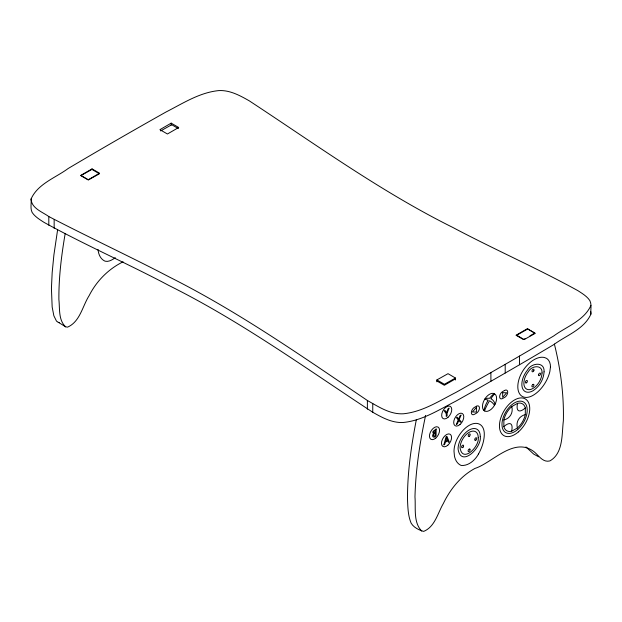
<?xml version="1.0" encoding="UTF-8"?>
<svg xmlns="http://www.w3.org/2000/svg" width="622" height="622" viewBox="0 0 622 622"><rect width="100%" height="100%" fill="white"/><g stroke="black" fill="none" stroke-linecap="round" stroke-linejoin="round"><path stroke-width="0.93" d="M436.908 381.83L436.924 379.894L448.027 373.674L455.491 378.044L455.475 379.98M511.642 431.233C513.383 423.248 510.024 421.172 503.843 426.599L503.882 419.982A15.589 9.073 -59.6 0 1 511.797 406.547L517.551 403.32A15.589 9.073 -59.6 0 1 525.341 407.962L525.302 414.571A15.589 9.073 -59.6 0 1 517.387 428.014L511.642 431.233A15.589 9.073 -59.6 0 1 503.843 426.599M517.551 403.32C515.809 411.305 519.168 413.381 525.341 407.962M57.582 229.977L53.896 254.981L52.17 272.685L51.432 288.313L52.162 307.027L53.865 315.797L56.524 321.17L65.668 326.838L67.588 327.133C80.075 321.714 82.462 306.102 89.179 295.567C96.55 281.035 108.446 268.976 123.102 261.808M65.201 233.421C61.477 255.277 58.693 277.396 58.896 299.602C59.883 308.574 58.297 320.237 65.668 326.838M416.281 419.951C411.243 446.161 407.324 472.751 407.511 499.497C407.853 507.466 407.993 515.747 411.15 523.195C413.731 527.542 419.018 530.107 423.668 531.398C434.965 526.818 437.717 513.103 443.354 503.493C450.305 489.117 460.754 476.017 475.021 468.397C491.722 463.172 513.259 437.313 532.782 450.802C538.201 454.355 542.291 462.931 549.879 460.918C563.408 453.321 561.736 434.117 563.369 420.744C563.998 394.923 560.609 369.079 554.365 344.044M425.603 415.387C419.936 442.226 415.667 469.486 414.975 496.955C415.861 508.096 413.163 522.472 421.747 531.102M31.1 198.931C37.763 183.832 55.63 177.76 68.187 168.492C100.57 149.272 133.186 130.449 166.012 112.007C182.814 103.439 199.53 92.484 218.734 90.602C229.837 89.965 239.913 95.524 249.243 100.818C316.038 144.631 381.068 191.794 452.832 227.458C494.101 249.375 537.035 268.136 577.931 290.684C582.246 293.491 586.896 296.212 589.835 300.566C591.981 304.741 590.402 309.663 590.9 314.149C584.237 329.24 566.37 335.312 553.813 344.588C521.438 363.816 488.822 382.639 455.988 401.066C439.186 409.641 422.47 420.589 403.266 422.478C392.163 423.108 382.087 417.549 372.757 412.254C305.962 368.449 240.932 321.286 169.168 285.615C127.899 263.705 84.965 244.944 44.069 222.388C39.754 219.589 35.104 216.86 32.165 212.506C30.019 208.331 31.598 203.41 31.1 198.931C31.341 208.284 42.343 211.892 48.804 216.542C88.604 237.27 129.376 256.163 169.168 276.938C238.934 311.894 302.875 356.911 367.384 400.49C378.471 406.695 389.978 414.477 403.266 413.793C422.47 411.912 439.186 400.957 455.988 392.381C488.814 373.946 521.43 355.123 553.813 335.903C566.37 326.636 584.237 320.555 590.9 305.464M494.498 405.326L495.633 403.017A9.921 5.769 -59.6 0 0 494.576 393.827L493.122 393.353A9.921 5.769 -59.6 0 0 486.046 397.318L484.577 399.425A9.921 5.769 -59.6 0 0 483.387 409.875L484.499 410.924A9.921 5.769 -59.6 0 0 494.498 405.326A35.438 20.612 -59.6 0 0 490.26 401.159L489.545 400.77L488.83 401.952A35.438 20.612 -59.6 0 0 484.499 410.924M115.295 257.702C112.411 259.708 108.71 262.165 105.087 261.186A29.529 17.175 -59.6 0 1 98.377 251.832L98.027 249.476M171.19 123.14L159.916 129.656L167.427 133.994L178.708 127.487L171.19 123.14L171.19 125.076M455.615 378.775L444.333 385.282L436.815 380.944M525.131 338.648L523.514 339.581L516.003 335.242L527.277 328.727L534.796 333.073L529.96 335.857M160.616 130.947L171.719 124.727L178.351 128.606M455.491 378.044L444.38 384.272L436.924 379.894M475.838 440.135L475.325 440.345A1.415 0.824 -59.6 0 1 474.975 438.689A1.415 0.824 -59.6 0 1 476.615 438.02A1.415 0.824 -59.6 0 1 475.838 440.135L475.325 440.345M503.882 419.982C510.11 418.381 513.391 412.759 511.797 406.547M525.302 414.571C519.082 416.172 515.801 421.802 517.387 428.014M58.204 322.46L59.487 322.662M538.636 456.805L533.769 454.146L525.948 446.938M590.814 311.653L590.9 314.149M519.494 356.064L519.494 364.741M505.204 364.321L505.204 372.998M490.898 372.57L490.898 381.247M372.757 403.577L372.757 412.254M367.384 400.49L367.384 409.167M54.153 219.644L54.153 228.328M48.804 216.542L48.804 225.226M483.955 410.403A18.295 10.644 -59.6 0 1 487.625 401.143L488.231 400.203L487.57 399.969A35.438 20.612 -59.6 0 0 484.577 399.425M494.07 393.664A18.295 10.644 -59.6 0 0 489.553 398.321L488.48 398.267A18.341 10.667 -59.6 0 0 485.036 398.772M495.011 404.284A18.341 10.667 -59.6 0 0 491.434 399.075L490.828 398.795L491.551 397.746A35.438 20.612 -59.6 0 1 494.576 393.827M435.283 433.083C436.115 438.689 430.611 435.361 435.283 433.083M435.307 430.214L435.291 432.477L433.985 432.873L433.705 431.668L435.307 430.214M436.139 429.024L436.092 435.82C433.277 439.287 430.945 435.478 433.969 433.487L432.834 432.935L433.036 431.357L436.139 429.024M446.269 413.599L446.254 416.46L447.086 415.986L447.109 413.148L449.107 408.094L448.143 408.631L446.596 412.549L444.963 410.411L444.186 410.847L446.269 413.599M476.429 407.41L476.398 412.052L472.37 411.989L476.429 407.41M502.677 392.7L502.654 397.349L506.705 392.762L502.677 392.7M538.52 374.786L538.52 375.089A1.415 0.824 -59.6 0 0 540.02 375.105A1.415 0.824 -59.6 0 0 540.137 373.114L539.912 373.091A1.415 0.824 -59.6 0 0 538.909 373.799L538.52 374.786M550.447 367.198L549.832 371.692A24.833 14.446 -59.6 0 1 532.844 395.475A21.265 12.37 -59.6 0 1 518.297 390.756A21.265 12.37 -59.6 0 1 525.481 367.205A24.833 14.446 -59.6 0 1 544.39 357.502C548.822 358.311 550.703 363.155 550.447 367.198M478.24 437.639C479.795 446.355 462.403 463.779 460.062 447.824A12.759 7.417 -59.6 0 1 469.221 432.274A12.759 7.417 -59.6 0 1 478.24 437.639M480.262 436.512C482.167 447.164 460.902 468.459 458.049 448.952A15.589 9.073 -59.6 0 1 469.237 429.95A15.589 9.073 -59.6 0 1 480.262 436.512M542.042 372.967C541.708 379.195 538.186 385.205 532.891 388.509A12.759 7.417 -59.6 0 1 524.159 385.679A12.759 7.417 -59.6 0 1 528.475 371.544C531.515 365.627 542.703 364.173 542.042 372.967M544.063 371.832C543.651 379.451 539.344 386.791 532.875 390.834A15.589 9.073 -59.6 0 1 522.208 387.374A15.589 9.073 -59.6 0 1 527.472 370.098C531.196 362.867 544.872 361.094 544.063 371.832M446.122 436.901L443.774 444.987L444.676 444.473L445.329 442.234L447.832 440.835L448.47 442.351L449.247 441.915L446.954 436.434L446.122 436.901M446.604 437.888L445.577 441.379L447.591 440.252L446.604 437.888M458.282 419.889L456.323 424.484L457.31 423.932L458.826 420.394L460.366 422.221L461.159 421.77L459.223 419.461L461.104 415.037L460.117 415.589L458.678 418.948L457.201 417.222L456.416 417.665L458.282 419.889M533.8 370.766L533.614 371.085A1.415 0.824 -59.6 0 1 532.867 371.731L532.611 371.793A1.415 0.824 -59.6 0 1 531.997 371.07A1.415 0.824 -59.6 0 1 532.626 369.647L532.883 369.429A1.415 0.824 -59.6 0 1 533.808 369.351L533.94 369.538A1.415 0.824 -59.6 0 1 533.8 370.766M478.536 453.928C475.247 460.124 468.405 466.127 461.166 465.45A29.529 17.175 -59.6 0 1 454.457 456.097L454.006 451.214A21.265 12.37 -59.6 0 1 469.268 425.308A21.265 12.37 -59.6 0 1 484.297 434.249A29.529 17.175 -59.6 0 1 478.536 453.928M463.087 447.132L462.325 447.677A1.415 0.824 -59.6 0 1 461.586 446.821A1.415 0.824 -59.6 0 1 462.597 445.243L462.861 445.142A1.415 0.824 -59.6 0 1 463.592 445.694A1.415 0.824 -59.6 0 1 463.087 447.132M526.647 382.709L526.383 382.895A1.415 0.824 -59.6 0 1 525.38 382.297A1.415 0.824 -59.6 0 1 526.399 380.571L526.663 380.462A1.415 0.824 -59.6 0 1 527.402 381.169A1.415 0.824 -59.6 0 1 526.647 382.709M92.04 168.873L80.767 175.381L88.285 179.719L99.559 173.211L92.04 168.873M91.947 169.409L80.844 175.629L88.301 180.007L99.411 173.779L91.947 169.409M527.798 328.991L516.695 335.211L524.152 339.581L535.262 333.361L527.798 328.991M476.436 406.244L474.415 407.379A4.253 2.472 -59.6 0 0 471.359 412.557A4.253 2.472 -59.6 0 0 474.368 414.345L476.39 413.218A4.253 2.472 -59.6 0 0 479.438 408.032A4.253 2.472 -59.6 0 0 476.436 406.244M504.706 390.406L502.685 391.541A4.253 2.472 -59.6 0 0 499.637 396.719A4.253 2.472 -59.6 0 0 502.646 398.508L504.66 397.38A4.253 2.472 -59.6 0 0 507.715 392.194A4.253 2.472 -59.6 0 0 504.706 390.406M533.046 384.38L532.782 384.528A1.415 0.824 -59.6 0 0 531.896 386.169A1.415 0.824 -59.6 0 0 532.766 386.83L533.031 386.682A1.415 0.824 -59.6 0 0 533.917 385.041A1.415 0.824 -59.6 0 0 533.046 384.38M469.89 449.115L469.727 449.014A1.415 0.824 -59.6 0 0 468.607 449.558A1.415 0.824 -59.6 0 0 468.102 450.997L468.296 451.44A1.415 0.824 -59.6 0 0 469.602 451.004A1.415 0.824 -59.6 0 0 470.038 449.317L469.89 449.115M447.801 445.235A7.091 4.121 -59.6 0 0 450.126 434.249A7.091 4.121 -59.6 0 0 441.667 441.589A7.091 4.121 -59.6 0 0 447.801 445.235M518.406 431.909A21.265 12.37 -59.6 0 0 525.388 398.959A21.265 12.37 -59.6 0 0 499.995 420.962A21.265 12.37 -59.6 0 0 518.406 431.909M517.768 429.475A17.719 10.31 -59.6 0 0 523.584 402.006A17.719 10.31 -59.6 0 0 502.428 420.348A17.719 10.31 -59.6 0 0 517.768 429.475M447.98 417.354A7.091 4.121 -59.6 0 0 450.312 406.368A7.091 4.121 -59.6 0 0 441.845 413.708A7.091 4.121 -59.6 0 0 447.98 417.354M460.008 424.507A7.091 4.121 -59.6 0 0 462.34 413.521A7.091 4.121 -59.6 0 0 453.873 420.861A7.091 4.121 -59.6 0 0 460.008 424.507M435.773 438.082A7.091 4.121 -59.6 0 0 438.106 427.096A7.091 4.121 -59.6 0 0 429.639 434.436A7.091 4.121 -59.6 0 0 435.773 438.082M469.33 436.255A1.415 0.824 -59.6 0 0 470.007 434.024A1.415 0.824 -59.6 0 0 468.273 435.26A1.415 0.824 -59.6 0 0 469.33 436.255"/></g></svg>
